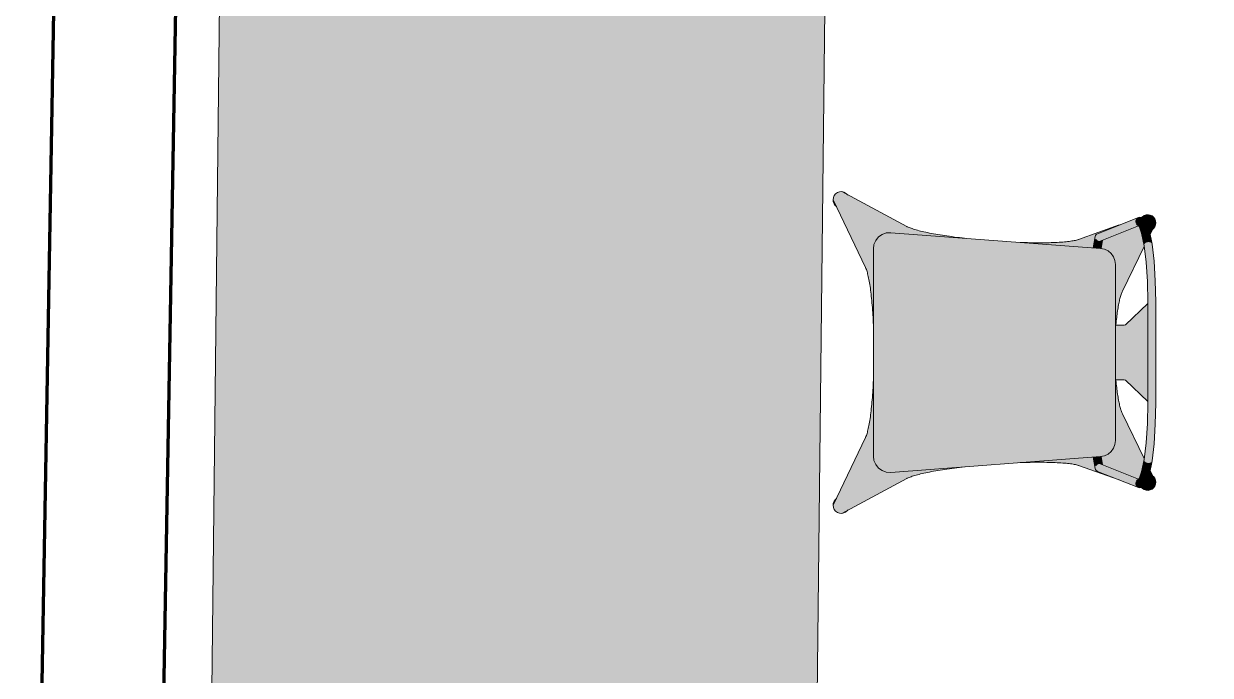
# Model space of a CAD drawing. Header units: millimetres. Extents: x 0 to 673989, y 0 to 383369.
# Drawn here: x 251703 to 253165, y 186317 to 187119 of the extents above; entities that cross this region are included whole.
import ezdxf

# ---------------------------------------------------------------- set-up
doc = ezdxf.new("R2010")
doc.units = ezdxf.units.MM
doc.header["$LTSCALE"] = 500
doc.layers.add('meble', color=5, linetype='Continuous', lineweight=80)
doc.layers.add('przekrój', color=140, linetype='Continuous', lineweight=80)

msp = doc.modelspace()

# ---------------------------------------------------------------- hatches: boundary and pattern name
at = {"layer": 'meble', "lineweight": 25, "true_color": 0xffffff, "transparency": 33554559}
for points in [[(252700.8, 186905.4), (252700.4, 186902.7), (252750.3, 186843), (252750.9, 186847.6), (252751.1, 186848.1)], [(252750.3, 186843), (252700.4, 186902.7), (252740.4, 186819.2), (252740.4, 186819.2), (252740.6, 186818.8), (252741, 186817.8), (252741.5, 186816.6), (252741.9, 186815.4), (252742.3, 186814.1), (252742.7, 186812.7), (252743.1, 186811.2), (252743.5, 186809.6), (252743.9, 186807.9), (252744.3, 186806.1), (252744.7, 186804.3), (252745, 186802.3), (252745.3, 186800.3), (252745.7, 186798.1), (252746, 186795.9), (252746.4, 186793.6), (252746.7, 186791.3), (252747, 186788.8), (252747.3, 186786.3), (252747.6, 186783.7), (252747.9, 186781), (252748.1, 186778.3), (252748.4, 186775.5), (252748.6, 186772.7), (252748.9, 186769.7), (252749.1, 186766.7), (252749.3, 186763.8), (252749.5, 186760.7), (252749.7, 186757.6), (252749.9, 186754.4), (252750, 186751.2), (252750.2, 186748.3), (252750.2, 186842.2)], [(252701.9, 186907.8), (252700.8, 186905.4), (252751.1, 186848.1), (252753.1, 186852.6), (252753.2, 186852.7)], [(252765.6, 186861.5), (252708.4, 186912.4), (252705.8, 186911.5), (252760.8, 186859.7), (252761, 186859.9)], [(252770.7, 186862), (252711.1, 186912.6), (252708.4, 186912.4), (252765.6, 186861.5), (252766.1, 186861.7)], [(252711.1, 186912.6), (252770.7, 186862), (252771.5, 186862), (252862.5, 186855.2), (252859.5, 186855.6), (252856.3, 186855.9), (252853.2, 186856.3), (252850, 186856.7), (252847, 186857.2), (252843.9, 186857.6), (252840.9, 186858), (252838, 186858.5), (252835.2, 186858.8), (252832.4, 186859.3), (252829.6, 186859.7), (252827, 186860.2), (252824.4, 186860.7), (252821.8, 186861.1), (252819.4, 186861.6), (252817, 186862.1), (252814.7, 186862.6), (252812.5, 186863.1), (252810.4, 186863.5), (252808.3, 186864), (252806.4, 186864.5), (252804.5, 186865), (252802.7, 186865.5), (252801, 186866), (252799.5, 186866.5), (252798, 186867), (252796.6, 186867.4), (252795.3, 186867.9), (252794.1, 186868.3), (252793, 186868.8), (252792, 186869.3), (252791.5, 186869.6), (252791.5, 186869.6)], [(253089.1, 186884.2), (253079.5, 186880.8), (253080.5, 186880.4), (253081.5, 186879.6), (253082, 186879.1)], [(253026.6, 186860.8), (253053.3, 186871.5), (253003.2, 186853.7), (253003.2, 186853.7), (253002.6, 186853.5), (253001.6, 186853.2), (253000.4, 186852.9), (252999.2, 186852.6), (252997.8, 186852.3), (252996.4, 186852), (252994.9, 186851.8), (252993.2, 186851.5), (252991.5, 186851.3), (252989.6, 186851.1), (252987.7, 186850.9), (252985.7, 186850.7), (252983.6, 186850.5), (252981.4, 186850.4), (252979.2, 186850.2), (252976.9, 186850.1), (252974.4, 186850), (252971.9, 186849.9), (252969.4, 186849.8), (252966.7, 186849.7), (252964, 186849.7), (252961.2, 186849.6), (252958.4, 186849.6), (252955.5, 186849.6), (252952.5, 186849.6), (252949.6, 186849.6), (252946.5, 186849.7), (252943.4, 186849.7), (252940.3, 186849.8), (252937, 186849.9), (252933.8, 186850), (252930.9, 186850.1), (253021, 186843.3), (253023.4, 186857.4), (253023.8, 186858.6), (253024.6, 186859.6), (253025.5, 186860.4)], [(253077.7, 186869.8), (253077.1, 186870.3), (253070.1, 186867.6), (253035.4, 186841.4), (253039.5, 186839.5), (253039.6, 186839.4)], [(253077.8, 186869.7), (253077.7, 186869.8), (253039.6, 186839.4), (253043.3, 186836.3), (253078.9, 186866.8)], [(253093.7, 186882.7), (253085.6, 186876.1), (253085.6, 186876.1), (253086.3, 186875.1), (253086.8, 186873.9), (253086.9, 186873.6), (253095.6, 186881.1)], [(253030.1, 186842.6), (252771.5, 186862), (252766.1, 186861.7), (252761, 186859.9), (252756.5, 186856.8), (252753.1, 186852.6), (252750.9, 186847.6), (252750.2, 186842.2), (252750.2, 186586.7), (252750.9, 186581.3), (252753.1, 186576.3), (252756.5, 186572.1), (252761, 186568.9), (252766.1, 186567.2), (252771.5, 186566.8), (253030.1, 186586.2), (253035, 186587.2), (253039.5, 186589.3), (253043.3, 186592.5), (253046.1, 186596.6), (253047.9, 186601.2), (253048.6, 186606.1), (253048.6, 186822.8), (253047.9, 186827.7), (253046.1, 186832.3), (253043.3, 186836.3), (253039.5, 186839.5), (253035, 186841.6)], [(253035.4, 186841.4), (253070.1, 186867.6), (253060.6, 186863.8), (253030.9, 186842.5), (253030.9, 186842.5), (253035, 186841.6)], [(253078.9, 186866.8), (253043.3, 186836.3), (253043.3, 186836.3), (253046, 186832.5), (253080.1, 186863.6)], [(253080.8, 186861.6), (253080.1, 186863.6), (253046, 186832.5), (253046.1, 186832.3), (253047.8, 186828.1), (253081.1, 186860.4)], [(253081.1, 186860.4), (253047.8, 186828.1), (253047.9, 186827.7), (253048.5, 186823.5), (253081.7, 186857.4)], [(253083.9, 186846), (253081.7, 186857.4), (253048.5, 186823.5), (253048.6, 186822.8), (253048.6, 186748), (253049.1, 186748), (253049.2, 186748.6), (253049.4, 186750.9), (253049.6, 186753.1), (253049.8, 186755.3), (253050.1, 186757.4), (253050.3, 186759.6), (253050.6, 186761.6), (253050.8, 186763.7), (253051.1, 186765.6), (253051.4, 186767.5), (253051.7, 186769.4), (253052, 186771.2), (253052.3, 186773), (253052.7, 186774.6), (253053, 186776.3), (253053.4, 186777.9), (253053.7, 186779.4), (253054, 186780.8), (253054.4, 186782.2), (253054.8, 186783.6), (253055.2, 186784.8), (253055.6, 186786), (253056, 186787.1), (253056.4, 186788.1), (253056.8, 186789.1), (253057.2, 186789.9), (253084, 186845.1)], [(253029.4, 186842.7), (253031, 186851.9), (253030.5, 186851.7), (253029.8, 186851.5), (253028.3, 186842.8)], [(253030.2, 186842.6), (253031.9, 186852.3), (253031, 186851.9), (253029.4, 186842.7), (253030.1, 186842.6)], [(252750.2, 186680.5), (252750, 186677.6), (252749.9, 186674.4), (252749.7, 186671.3), (252749.5, 186668.2), (252749.3, 186665.1), (252749.1, 186662.1), (252748.9, 186659.1), (252748.6, 186656.2), (252748.4, 186653.3), (252748.1, 186650.6), (252747.9, 186647.8), (252747.6, 186645.2), (252747.3, 186642.6), (252747, 186640.1), (252746.7, 186637.6), (252746.4, 186635.2), (252746, 186633), (252745.7, 186630.7), (252745.3, 186628.6), (252745, 186626.5), (252744.7, 186624.6), (252744.3, 186622.7), (252743.9, 186620.9), (252743.5, 186619.2), (252743.1, 186617.6), (252742.7, 186616.1), (252742.3, 186614.7), (252741.9, 186613.4), (252741.5, 186612.2), (252741, 186611.1), (252740.6, 186610.1), (252740.4, 186609.6), (252740.4, 186609.6), (252700.4, 186526.2), (252750.3, 186585.8), (252750.2, 186586.7)], [(253049.1, 186680.9), (253048.6, 186680.9), (253048.6, 186606.1), (253048.5, 186605.3), (253081.7, 186571.5), (253083.9, 186582.8), (253084, 186583.8), (253057.2, 186639), (253056.8, 186639.8), (253056.4, 186640.7), (253056, 186641.8), (253055.6, 186642.9), (253055.2, 186644), (253054.8, 186645.3), (253054.4, 186646.6), (253054, 186648), (253053.7, 186649.5), (253053.4, 186651), (253053, 186652.6), (253052.7, 186654.2), (253052.3, 186655.9), (253052, 186657.7), (253051.7, 186659.5), (253051.4, 186661.3), (253051.1, 186663.2), (253050.8, 186665.2), (253050.6, 186667.2), (253050.3, 186669.3), (253050.1, 186671.4), (253049.8, 186673.5), (253049.6, 186675.7), (253049.4, 186678), (253049.2, 186680.3)], [(253078.9, 186562.1), (253043.3, 186592.5), (253039.6, 186589.5), (253077.7, 186559.1), (253077.8, 186559.2)], [(253046, 186596.4), (253043.3, 186592.5), (253043.3, 186592.5), (253078.9, 186562.1), (253080.1, 186565.3)], [(253081.1, 186568.5), (253047.8, 186600.7), (253046.1, 186596.6), (253046, 186596.4), (253080.1, 186565.3), (253080.8, 186567.3)], [(253048.5, 186605.3), (253047.9, 186601.2), (253047.8, 186600.7), (253081.1, 186568.5), (253081.7, 186571.5)], [(252750.9, 186581.3), (252750.3, 186585.8), (252700.4, 186526.2), (252700.8, 186523.5), (252751.1, 186580.8)], [(252753.1, 186576.3), (252751.1, 186580.8), (252700.8, 186523.5), (252701.9, 186521), (252753.2, 186576.1)], [(253023.4, 186571.4), (253021, 186585.6), (252930.9, 186578.8), (252933.8, 186578.9), (252937, 186579), (252940.3, 186579), (252943.4, 186579.1), (252946.5, 186579.2), (252949.6, 186579.2), (252952.5, 186579.2), (252955.5, 186579.2), (252958.4, 186579.2), (252961.2, 186579.2), (252964, 186579.1), (252966.7, 186579.1), (252969.4, 186579), (252971.9, 186578.9), (252974.4, 186578.8), (252976.9, 186578.7), (252979.2, 186578.6), (252981.4, 186578.4), (252983.6, 186578.3), (252985.7, 186578.1), (252987.7, 186578), (252989.6, 186577.8), (252991.5, 186577.5), (252993.2, 186577.3), (252994.9, 186577.1), (252996.4, 186576.8), (252997.8, 186576.5), (252999.2, 186576.3), (253000.4, 186576), (253001.6, 186575.7), (253002.6, 186575.3), (253003.2, 186575.1), (253003.2, 186575.1), (253053.3, 186557.4), (253026.6, 186568), (253025.5, 186568.5), (253024.6, 186569.2), (253023.8, 186570.2)], [(253029.4, 186586.2), (253028.3, 186586.1), (253029.8, 186577.4), (253030.5, 186577.1), (253031, 186576.9)], [(253030.2, 186586.2), (253030.1, 186586.2), (253029.4, 186586.2), (253031, 186576.9), (253031.9, 186576.6)], [(253070.1, 186561.3), (253035.4, 186587.4), (253035, 186587.2), (253030.9, 186586.4), (253030.9, 186586.3), (253060.6, 186565.1)], [(253039.6, 186589.5), (253039.5, 186589.3), (253035.4, 186587.4), (253070.1, 186561.3), (253077.1, 186558.5), (253077.7, 186559.1)], [(252753.2, 186576.1), (252701.9, 186521), (252703.6, 186518.9), (252756.5, 186572.1), (252756.5, 186572.1)], [(252760.8, 186569.1), (252705.8, 186517.4), (252708.4, 186516.5), (252765.6, 186567.3), (252761, 186568.9)], [(252765.6, 186567.3), (252708.4, 186516.5), (252711.1, 186516.3), (252770.7, 186566.9), (252766.1, 186567.2)], [(252859.5, 186573.3), (252862.5, 186573.6), (252771.5, 186566.8), (252770.7, 186566.9), (252711.1, 186516.3), (252791.5, 186559.3), (252791.5, 186559.3), (252792, 186559.5), (252793, 186560), (252794.1, 186560.5), (252795.3, 186560.9), (252796.6, 186561.4), (252798, 186561.9), (252799.5, 186562.4), (252801, 186562.9), (252802.7, 186563.4), (252804.5, 186563.9), (252806.4, 186564.3), (252808.3, 186564.8), (252810.4, 186565.3), (252812.5, 186565.8), (252814.7, 186566.3), (252817, 186566.8), (252819.4, 186567.2), (252821.8, 186567.7), (252824.4, 186568.2), (252827, 186568.6), (252829.6, 186569.1), (252832.4, 186569.5), (252835.2, 186570), (252838, 186570.4), (252840.9, 186570.8), (252843.9, 186571.3), (252847, 186571.7), (252850, 186572.1), (252853.2, 186572.5), (252856.3, 186572.9)], [(253089.1, 186544.6), (253082, 186549.7), (253081.5, 186549.3), (253080.5, 186548.5), (253079.5, 186548.1)], [(253086.9, 186555.3), (253086.8, 186554.9), (253086.3, 186553.8), (253085.6, 186552.7), (253085.6, 186552.7), (253093.7, 186546.2), (253095.6, 186547.8)]]:
    msp.add_hatch(color=7, dxfattribs=at).paths.add_polyline_path(points)

# ---------------------------------------------------------------- linework, layer by layer
at = {"layer": 'meble', "color": 7, "lineweight": 0, "true_color": 0xffffff}
msp.add_lwpolyline([(251950.8, 187735.4), (251928.6, 185746.1), (252674.5, 185737.7), (252696.8, 187727)], close=True, dxfattribs=at)
at = {"layer": 'meble', "lineweight": 9}
for points in [[(251950.8, 187735.4), (251928.6, 185746.1), (252674.5, 185737.7), (252696.8, 187727)], [(252771.5, 186862), (252766.1, 186861.7), (252761, 186859.9), (252756.5, 186856.8), (252753.1, 186852.6), (252750.9, 186847.6), (252750.2, 186842.2), (252750.2, 186586.7), (252750.9, 186581.3), (252753.1, 186576.3), (252756.5, 186572.1), (252761, 186568.9), (252766.1, 186567.2), (252771.5, 186566.8), (253030.1, 186586.2), (253035, 186587.2), (253039.5, 186589.3), (253043.3, 186592.5), (253046.1, 186596.6), (253047.9, 186601.2), (253048.6, 186606.1), (253048.6, 186822.8), (253047.9, 186827.7), (253046.1, 186832.3), (253043.3, 186836.3), (253039.5, 186839.5), (253035, 186841.6), (253030.1, 186842.6)]]:
    msp.add_lwpolyline(points, close=True, dxfattribs=at)
for points in [[(252862.5, 186855.2), (252859.5, 186855.6), (252856.3, 186855.9), (252853.2, 186856.3), (252850, 186856.7), (252847, 186857.2), (252843.9, 186857.6), (252840.9, 186858), (252838, 186858.5), (252835.2, 186858.8), (252832.4, 186859.3), (252829.6, 186859.7), (252827, 186860.2), (252824.4, 186860.7), (252821.8, 186861.1), (252819.4, 186861.6), (252817, 186862.1), (252814.7, 186862.6), (252812.5, 186863.1), (252810.4, 186863.5), (252808.3, 186864), (252806.4, 186864.5), (252804.5, 186865), (252802.7, 186865.5), (252801, 186866), (252799.5, 186866.5), (252798, 186867), (252796.6, 186867.4), (252795.3, 186867.9), (252794.1, 186868.3), (252793, 186868.8), (252792, 186869.3), (252791.5, 186869.6), (252711.1, 186912.6), (252708.4, 186912.4), (252705.8, 186911.5), (252703.6, 186909.9), (252701.9, 186907.8), (252700.8, 186905.4), (252700.4, 186902.7), (252700.7, 186900.1), (252701.7, 186897.7), (252703.2, 186895.7), (252704.5, 186894.1)], [(252750.2, 186748.3), (252750, 186751.2), (252749.9, 186754.4), (252749.7, 186757.6), (252749.5, 186760.7), (252749.3, 186763.8), (252749.1, 186766.7), (252748.9, 186769.7), (252748.6, 186772.7), (252748.4, 186775.5), (252748.1, 186778.3), (252747.9, 186781), (252747.6, 186783.7), (252747.3, 186786.3), (252747, 186788.8), (252746.7, 186791.3), (252746.4, 186793.6), (252746, 186795.9), (252745.7, 186798.1), (252745.3, 186800.3), (252745, 186802.3), (252744.7, 186804.3), (252744.3, 186806.1), (252743.9, 186807.9), (252743.5, 186809.6), (252743.1, 186811.2), (252742.7, 186812.7), (252742.3, 186814.1), (252741.9, 186815.4), (252741.5, 186816.6), (252741, 186817.8), (252740.6, 186818.8), (252740.4, 186819.2), (252700.4, 186902.7)], [(252719.1, 186908.3), (252715.9, 186910.9), (252713.6, 186912.1), (252711.1, 186912.6)], [(253079.5, 186880.8), (253089.1, 186884.2)], [(253094.3, 186866.1), (253095.3, 186867.2), (253096.9, 186869.2), (253098, 186871.7), (253098.3, 186874.3), (253098, 186876.8), (253097.1, 186879), (253095.6, 186881.1), (253093.7, 186882.7), (253091.5, 186883.7), (253089.1, 186884.2), (253086.5, 186884.1), (253083.9, 186883.2), (253081.7, 186881.7), (253081.3, 186881.5)], [(252791.5, 186869.6), (252791.5, 186869.6)], [(252930.9, 186850.1), (252933.8, 186850), (252937, 186849.9), (252940.3, 186849.8), (252943.4, 186849.7), (252946.5, 186849.7), (252949.6, 186849.6), (252952.5, 186849.6), (252955.5, 186849.6), (252958.4, 186849.6), (252961.2, 186849.6), (252964, 186849.7), (252966.7, 186849.7), (252969.4, 186849.8), (252971.9, 186849.9), (252974.4, 186850), (252976.9, 186850.1), (252979.2, 186850.2), (252981.4, 186850.4), (252983.6, 186850.5), (252985.7, 186850.7), (252987.7, 186850.9), (252989.6, 186851.1), (252991.5, 186851.3), (252993.2, 186851.5), (252994.9, 186851.8), (252996.4, 186852), (252997.8, 186852.3), (252999.2, 186852.6), (253000.4, 186852.9), (253001.6, 186853.2), (253002.6, 186853.5), (253003.2, 186853.7), (253003.2, 186853.7), (253053.3, 186871.5)], [(253021, 186843.3), (253023.4, 186857.4), (253023.8, 186858.6), (253024.6, 186859.6), (253025.5, 186860.4), (253026.6, 186860.8), (253076.8, 186880.9), (253078, 186881), (253079.3, 186880.9), (253080.5, 186880.4), (253081.5, 186879.6), (253085.6, 186876.1), (253086.3, 186875.1), (253086.8, 186873.9), (253090.5, 186863.9), (253093.7, 186847.9), (253096.2, 186827), (253097.7, 186802.6), (253098.3, 186776.7), (253098.3, 186714.4), (253098.3, 186652.2), (253097.7, 186626.2), (253096.2, 186601.9), (253093.7, 186581), (253090.5, 186565), (253086.8, 186554.9), (253086.3, 186553.8), (253085.6, 186552.7), (253081.5, 186549.3), (253080.5, 186548.5), (253079.3, 186548), (253078, 186547.8), (253076.8, 186548), (253026.6, 186568), (253025.5, 186568.5), (253024.6, 186569.2), (253023.8, 186570.2), (253023.4, 186571.4), (253021, 186585.6)], [(253024.2, 186853.7), (253025, 186852.7), (253026, 186851.9), (253027.3, 186851.5), (253028.5, 186851.3), (253029.8, 186851.5), (253077.1, 186870.3)], [(253074.5, 186872.5), (253077.8, 186869.7)], [(253077.2, 186871.4), (253080.8, 186861.6), (253083.9, 186846), (253086.3, 186825.7), (253087.9, 186802), (253088.4, 186776.5), (253088.4, 186714.4), (253088.4, 186652.4), (253087.9, 186626.8), (253086.3, 186603.2), (253083.9, 186582.8), (253080.8, 186567.3), (253077.2, 186557.4)], [(253098.3, 186874.3), (253091.3, 186859.9)], [(253030.9, 186842.5), (253032.7, 186852.6)], [(253084, 186845.1), (253057.2, 186789.9), (253056.8, 186789.1), (253056.4, 186788.1), (253056, 186787.1), (253055.6, 186786), (253055.2, 186784.8), (253054.8, 186783.6), (253054.4, 186782.2), (253054, 186780.8), (253053.7, 186779.4), (253053.4, 186777.9), (253053, 186776.3), (253052.7, 186774.6), (253052.3, 186773), (253052, 186771.2), (253051.7, 186769.4), (253051.4, 186767.5), (253051.1, 186765.6), (253050.8, 186763.7), (253050.6, 186761.6), (253050.3, 186759.6), (253050.1, 186757.4), (253049.8, 186755.3), (253049.6, 186753.1), (253049.4, 186750.9), (253049.2, 186748.6), (253049.1, 186748)], [(252740.4, 186819.2), (252740.4, 186819.2)], [(253088.4, 186774.6), (253061, 186748.6), (253060.4, 186748.4), (253059.3, 186748.3), (253057.8, 186748.2), (253055.7, 186748.1), (253053.5, 186748), (253051.1, 186748), (253048.6, 186748)], [(252700.4, 186526.2), (252740.4, 186609.6), (252740.6, 186610.1), (252741, 186611.1), (252741.5, 186612.2), (252741.9, 186613.4), (252742.3, 186614.7), (252742.7, 186616.1), (252743.1, 186617.6), (252743.5, 186619.2), (252743.9, 186620.9), (252744.3, 186622.7), (252744.7, 186624.6), (252745, 186626.5), (252745.3, 186628.6), (252745.7, 186630.7), (252746, 186633), (252746.4, 186635.2), (252746.7, 186637.6), (252747, 186640.1), (252747.3, 186642.6), (252747.6, 186645.2), (252747.9, 186647.8), (252748.1, 186650.6), (252748.4, 186653.3), (252748.6, 186656.2), (252748.9, 186659.1), (252749.1, 186662.1), (252749.3, 186665.1), (252749.5, 186668.2), (252749.7, 186671.3), (252749.9, 186674.4), (252750, 186677.6), (252750.2, 186680.5)], [(253048.6, 186680.9), (253051.1, 186680.9), (253053.5, 186680.9), (253055.7, 186680.8), (253057.8, 186680.7), (253059.3, 186680.6), (253060.4, 186680.4), (253061, 186680.2), (253088.4, 186654.2)], [(253049.1, 186680.9), (253049.2, 186680.3), (253049.4, 186678), (253049.6, 186675.7), (253049.8, 186673.5), (253050.1, 186671.4), (253050.3, 186669.3), (253050.6, 186667.2), (253050.8, 186665.2), (253051.1, 186663.2), (253051.4, 186661.3), (253051.7, 186659.5), (253052, 186657.7), (253052.3, 186655.9), (253052.7, 186654.2), (253053, 186652.6), (253053.4, 186651), (253053.7, 186649.5), (253054, 186648), (253054.4, 186646.6), (253054.8, 186645.3), (253055.2, 186644), (253055.6, 186642.9), (253056, 186641.8), (253056.4, 186640.7), (253056.8, 186639.8), (253057.2, 186639), (253084, 186583.8)], [(252740.4, 186609.6), (252740.4, 186609.6)], [(253053.3, 186557.4), (253003.2, 186575.1), (253003.2, 186575.1), (253002.6, 186575.3), (253001.6, 186575.7), (253000.4, 186576), (252999.2, 186576.3), (252997.8, 186576.5), (252996.4, 186576.8), (252994.9, 186577.1), (252993.2, 186577.3), (252991.5, 186577.5), (252989.6, 186577.8), (252987.7, 186578), (252985.7, 186578.1), (252983.6, 186578.3), (252981.4, 186578.4), (252979.2, 186578.6), (252976.9, 186578.7), (252974.4, 186578.8), (252971.9, 186578.9), (252969.4, 186579), (252966.7, 186579.1), (252964, 186579.1), (252961.2, 186579.2), (252958.4, 186579.2), (252955.5, 186579.2), (252952.5, 186579.2), (252949.6, 186579.2), (252946.5, 186579.2), (252943.4, 186579.1), (252940.3, 186579), (252937, 186579), (252933.8, 186578.9), (252930.9, 186578.8)], [(253024.2, 186575.1), (253025, 186576.1), (253026, 186576.9), (253027.3, 186577.4), (253028.5, 186577.6), (253029.8, 186577.4), (253077.1, 186558.5)], [(253030.9, 186586.4), (253032.7, 186576.2)], [(252862.5, 186573.6), (252859.5, 186573.3), (252856.3, 186572.9), (252853.2, 186572.5), (252850, 186572.1), (252847, 186571.7), (252843.9, 186571.3), (252840.9, 186570.8), (252838, 186570.4), (252835.2, 186570), (252832.4, 186569.5), (252829.6, 186569.1), (252827, 186568.6), (252824.4, 186568.2), (252821.8, 186567.7), (252819.4, 186567.2), (252817, 186566.8), (252814.7, 186566.3), (252812.5, 186565.8), (252810.4, 186565.3), (252808.3, 186564.8), (252806.4, 186564.3), (252804.5, 186563.9), (252802.7, 186563.4), (252801, 186562.9), (252799.5, 186562.4), (252798, 186561.9), (252796.6, 186561.4), (252795.3, 186560.9), (252794.1, 186560.5), (252793, 186560), (252792, 186559.5), (252791.5, 186559.3), (252711.1, 186516.3), (252708.4, 186516.5), (252705.8, 186517.4), (252703.6, 186518.9), (252701.9, 186521), (252700.8, 186523.5), (252700.4, 186526.2), (252700.7, 186528.8), (252701.7, 186531.1), (252703.2, 186533.1), (252704.5, 186534.7)], [(253094.3, 186562.7), (253095.3, 186561.7), (253096.9, 186559.6), (253098, 186557.2), (253098.3, 186554.6), (253098, 186552.1), (253097.1, 186549.8), (253095.6, 186547.8), (253093.7, 186546.2), (253091.5, 186545.1), (253089.1, 186544.6), (253086.5, 186544.8), (253083.9, 186545.6), (253081.7, 186547.1), (253081.3, 186547.4)], [(253091.3, 186568.9), (253098.3, 186554.6)], [(252791.5, 186559.3), (252791.5, 186559.3)], [(253074.5, 186556.3), (253077.8, 186559.2)], [(253089.1, 186544.6), (253079.5, 186548.1)], [(252719.1, 186520.6), (252715.9, 186517.9), (252713.6, 186516.8), (252711.1, 186516.3)]]:
    msp.add_lwpolyline(points, dxfattribs=at)
at = {"layer": 'meble', "color": 7, "lineweight": 0, "true_color": 0xffffff, "transparency": 33554559}
for points in [[(251950.8, 187735.4), (251928.6, 185746.1), (252696.8, 187727), (252674.5, 185737.7)], [(252702.9, 186897.4), (252700.4, 186902.7), (252700.7, 186900.1)], [(252700.7, 186900.1), (252701.7, 186897.7), (252702.9, 186897.4), (252704.4, 186894.4)], [(252756.5, 186856.8), (252703.6, 186909.9), (252753.2, 186852.7), (252701.9, 186907.8)], [(252760.8, 186859.7), (252705.8, 186911.5), (252756.5, 186856.8), (252703.6, 186909.9)], [(252713.6, 186912.1), (252711.1, 186912.6), (252716.5, 186909.7)], [(252713.6, 186912.1), (252716.5, 186909.7), (252715.9, 186910.9), (252719.1, 186908.3)], [(252701.7, 186897.7), (252703.2, 186895.7), (252704.4, 186894.4), (252704.5, 186894.1)], [(253086.5, 186884.1), (253083.9, 186883.2), (253084.1, 186882.5), (253081.4, 186881.5)], [(253089.1, 186884.2), (253082, 186879.1), (253091.5, 186883.7), (253083.6, 186877.8)], [(253084.1, 186882.5), (253089.1, 186884.2), (253086.5, 186884.1)], [(253073.3, 186877.4), (253023.4, 186857.4), (253073.1, 186876.1), (253023.3, 186856.2)], [(253073.2, 186874.8), (253073.1, 186876.1), (253023.6, 186854.9), (253023.3, 186856.2)], [(253073.8, 186878.5), (253023.8, 186858.6), (253073.3, 186877.4), (253023.4, 186857.4)], [(253073.2, 186874.8), (253023.6, 186854.9), (253073.7, 186873.6), (253024.2, 186853.7)], [(253074.5, 186879.6), (253024.6, 186859.6), (253073.8, 186878.5), (253023.8, 186858.6)], [(253074.5, 186872.5), (253073.7, 186873.6), (253025, 186852.7), (253024.2, 186853.7)], [(253074.5, 186879.6), (253075.6, 186880.4), (253024.6, 186859.6), (253025.5, 186860.4)], [(253074.5, 186872.5), (253025, 186852.7), (253075.5, 186871.7), (253026, 186851.9)], [(253075.6, 186880.4), (253076.8, 186880.9), (253025.5, 186860.4), (253026.6, 186860.8)], [(253075.5, 186871.7), (253026, 186851.9), (253076.2, 186871), (253027.3, 186851.5)], [(253076.8, 186870.6), (253076.2, 186871), (253028.5, 186851.3), (253027.3, 186851.5)], [(253076.8, 186870.6), (253028.5, 186851.3), (253077.1, 186870.3), (253029.8, 186851.5)], [(253077.3, 186873.9), (253073.3, 186877.4), (253077.1, 186872.7), (253073.1, 186876.1)], [(253077.1, 186872.7), (253073.1, 186876.1), (253077.2, 186871.4), (253073.2, 186874.8)], [(253077.2, 186871.4), (253073.2, 186874.8), (253077.6, 186870.2), (253073.7, 186873.6)], [(253077.8, 186875.1), (253073.8, 186878.5), (253077.3, 186873.9), (253073.3, 186877.4)], [(253073.7, 186873.6), (253074.5, 186872.5), (253077.6, 186870.2), (253077.8, 186869.7)], [(253078.6, 186876.1), (253074.5, 186879.6), (253077.8, 186875.1), (253073.8, 186878.5)], [(253079.7, 186876.9), (253075.6, 186880.4), (253078.6, 186876.1), (253074.5, 186879.6)], [(253080.9, 186877.4), (253076.8, 186880.9), (253079.7, 186876.9), (253075.6, 186880.4)], [(253082.2, 186877.5), (253078, 186881), (253080.9, 186877.4), (253076.8, 186880.9)], [(253077.3, 186873.9), (253077.1, 186872.7), (253081, 186863.9), (253080.8, 186862.7)], [(253077.1, 186872.7), (253077.2, 186871.4), (253080.8, 186862.7), (253080.8, 186861.6)], [(253077.8, 186875.1), (253077.3, 186873.9), (253081.6, 186864.9), (253081, 186863.9)], [(253078.6, 186876.1), (253077.8, 186875.1), (253082.4, 186865.8), (253081.6, 186864.9)], [(253079.3, 186880.9), (253078, 186881), (253083.4, 186877.4), (253082.2, 186877.5)], [(253079.7, 186876.9), (253078.6, 186876.1), (253083.5, 186866.5), (253082.4, 186865.8)], [(253079.3, 186880.9), (253083.4, 186877.4), (253080.5, 186880.4), (253084.6, 186876.9)], [(253080.9, 186877.4), (253079.7, 186876.9), (253084.8, 186867), (253083.5, 186866.5)], [(253080.5, 186880.4), (253084.6, 186876.9), (253081.5, 186879.6), (253085.6, 186876.1)], [(253082.2, 186877.5), (253080.9, 186877.4), (253086, 186867.1), (253084.8, 186867)], [(253083.9, 186883.2), (253081.7, 186881.7), (253081.4, 186881.5), (253081.3, 186881.5)], [(253083.4, 186877.4), (253082.2, 186877.5), (253087.3, 186867), (253086, 186867.1)], [(253084.6, 186876.9), (253083.4, 186877.4), (253088.5, 186866.5), (253087.3, 186867)], [(253093.7, 186882.7), (253091.5, 186883.7), (253085.6, 186876.1), (253083.6, 186877.8)], [(253085.6, 186876.1), (253084.6, 186876.9), (253089.4, 186865.8), (253088.5, 186866.5)], [(253086.3, 186875.1), (253085.6, 186876.1), (253090.1, 186864.9), (253089.4, 186865.8)], [(253086.8, 186873.9), (253086.3, 186875.1), (253090.5, 186863.9), (253090.1, 186864.9)], [(253095.6, 186881.1), (253086.9, 186873.6), (253097.1, 186879), (253088, 186870.7)], [(253097.1, 186879), (253088, 186870.7), (253098, 186876.8), (253089, 186868)], [(253098, 186876.8), (253089, 186868), (253098.3, 186874.3), (253089.9, 186865.7)], [(253098.3, 186874.3), (253089.9, 186865.7), (253091.3, 186859.9), (253090.5, 186863.9)], [(253098, 186871.7), (253096, 186869.6), (253096.9, 186869.2), (253094.6, 186866.8)], [(253098, 186871.7), (253098.3, 186874.3), (253096, 186869.6)], [(253023.4, 186857.4), (253021, 186843.3), (253023.3, 186856.2), (253021.1, 186843.3)], [(253023.6, 186854.9), (253023.3, 186856.2), (253021.6, 186843.3), (253021.1, 186843.3)], [(253024.2, 186853.7), (253023.6, 186854.9), (253022.3, 186843.2), (253021.6, 186843.3)], [(253030.9, 186842.5), (253060.6, 186863.8), (253032.7, 186852.6)], [(253084.2, 186847.9), (253081, 186863.9), (253083.9, 186846.9), (253080.8, 186862.7)], [(253083.9, 186846.9), (253080.8, 186862.7), (253083.9, 186846), (253080.8, 186861.6)], [(253081.6, 186864.9), (253081, 186863.9), (253084.8, 186848.7), (253084.2, 186847.9)], [(253082.4, 186865.8), (253081.6, 186864.9), (253085.7, 186849.4), (253084.8, 186848.7)], [(253086.9, 186850), (253083.5, 186866.5), (253085.7, 186849.4), (253082.4, 186865.8)], [(253088.1, 186850.3), (253084.8, 186867), (253086.9, 186850), (253083.5, 186866.5)], [(253086, 186867.1), (253084.8, 186867), (253089.4, 186850.5), (253088.1, 186850.3)], [(253086, 186867.1), (253089.4, 186850.5), (253087.3, 186867), (253090.7, 186850.3)], [(253087.3, 186867), (253090.7, 186850.3), (253088.5, 186866.5), (253091.7, 186850)], [(253089.4, 186865.8), (253088.5, 186866.5), (253092.7, 186849.4), (253091.7, 186850)], [(253090.1, 186864.9), (253089.4, 186865.8), (253093.4, 186848.7), (253092.7, 186849.4)], [(253090.5, 186863.9), (253090.1, 186864.9), (253093.7, 186847.9), (253093.4, 186848.7)], [(253096.9, 186869.2), (253094.6, 186866.8), (253095.3, 186867.2), (253094.3, 186866.1)], [(253025, 186852.7), (253024.2, 186853.7), (253023.3, 186843.1), (253022.3, 186843.2)], [(253026, 186851.9), (253025, 186852.7), (253024.5, 186843), (253023.3, 186843.1)], [(253027.3, 186851.5), (253026, 186851.9), (253025.8, 186842.9), (253024.5, 186843)], [(253027.3, 186851.5), (253025.8, 186842.9), (253028.5, 186851.3), (253027.1, 186842.8)], [(253028.3, 186842.8), (253029.8, 186851.5), (253027.1, 186842.8), (253028.5, 186851.3)], [(253032.5, 186852.5), (253031.9, 186852.3), (253030.7, 186842.5), (253030.2, 186842.6)], [(253032.7, 186852.6), (253032.5, 186852.5), (253030.9, 186842.5), (253030.7, 186842.5)], [(253086.7, 186827), (253084.2, 186847.9), (253086.4, 186826.3), (253083.9, 186846.9)], [(253086.4, 186826.3), (253083.9, 186846.9), (253086.3, 186825.7), (253083.9, 186846)], [(253084.8, 186848.7), (253084.2, 186847.9), (253087.4, 186827.6), (253086.7, 186827)], [(253085.7, 186849.4), (253084.8, 186848.7), (253088.3, 186828.1), (253087.4, 186827.6)], [(253086.9, 186850), (253085.7, 186849.4), (253089.4, 186828.5), (253088.3, 186828.1)], [(253088.1, 186850.3), (253086.9, 186850), (253090.7, 186828.8), (253089.4, 186828.5)], [(253091.9, 186828.9), (253089.4, 186850.5), (253090.7, 186828.8), (253088.1, 186850.3)], [(253089.4, 186850.5), (253091.9, 186828.9), (253090.7, 186850.3), (253093.2, 186828.8)], [(253090.7, 186850.3), (253093.2, 186828.8), (253091.7, 186850), (253094.3, 186828.5)], [(253091.7, 186850), (253094.3, 186828.5), (253092.7, 186849.4), (253095.2, 186828.1)], [(253093.4, 186848.7), (253092.7, 186849.4), (253095.9, 186827.6), (253095.2, 186828.1)], [(253093.4, 186848.7), (253095.9, 186827.6), (253093.7, 186847.9), (253096.2, 186827)], [(253086.4, 186826.3), (253086.3, 186825.7), (253087.9, 186802.4), (253087.9, 186802)], [(253086.7, 186827), (253086.4, 186826.3), (253088.3, 186802.6), (253087.9, 186802.4)], [(253087.4, 186827.6), (253086.7, 186827), (253088.9, 186803), (253088.3, 186802.6)], [(253088.3, 186828.1), (253087.4, 186827.6), (253089.9, 186803.2), (253088.9, 186803)], [(253089.4, 186828.5), (253088.3, 186828.1), (253091, 186803.4), (253089.9, 186803.2)], [(253090.7, 186828.8), (253089.4, 186828.5), (253092.2, 186803.6), (253091, 186803.4)], [(253093.5, 186803.6), (253091.9, 186828.9), (253092.2, 186803.6), (253090.7, 186828.8)], [(253093.2, 186828.8), (253091.9, 186828.9), (253094.8, 186803.6), (253093.5, 186803.6)], [(253093.2, 186828.8), (253094.8, 186803.6), (253094.3, 186828.5), (253095.9, 186803.4)], [(253094.3, 186828.5), (253095.9, 186803.4), (253095.2, 186828.1), (253096.8, 186803.2)], [(253095.9, 186827.6), (253095.2, 186828.1), (253097.4, 186803), (253096.8, 186803.2)], [(253095.9, 186827.6), (253097.4, 186803), (253096.2, 186827), (253097.7, 186802.6)], [(253088.8, 186776.7), (253088.3, 186802.6), (253088.4, 186776.6), (253087.9, 186802.4)], [(253088.4, 186776.6), (253087.9, 186802.4), (253088.4, 186776.5), (253087.9, 186802)], [(253088.9, 186803), (253088.3, 186802.6), (253089.5, 186776.7), (253088.8, 186776.7)], [(253089.9, 186803.2), (253088.9, 186803), (253090.4, 186776.8), (253089.5, 186776.7)], [(253091, 186803.4), (253089.9, 186803.2), (253091.5, 186776.9), (253090.4, 186776.8)], [(253092.2, 186803.6), (253091, 186803.4), (253092.8, 186776.9), (253091.5, 186776.9)], [(253093.5, 186803.6), (253092.2, 186803.6), (253094.1, 186776.9), (253092.8, 186776.9)], [(253094.8, 186803.6), (253093.5, 186803.6), (253095.3, 186776.9), (253094.1, 186776.9)], [(253095.9, 186803.4), (253094.8, 186803.6), (253096.4, 186776.9), (253095.3, 186776.9)], [(253096.8, 186803.2), (253095.9, 186803.4), (253097.3, 186776.8), (253096.4, 186776.9)], [(253097.4, 186803), (253096.8, 186803.2), (253098, 186776.7), (253097.3, 186776.8)], [(253097.7, 186802.6), (253097.4, 186803), (253098.3, 186776.7), (253098, 186776.7)], [(253088.4, 186654.2), (253088.4, 186774.6), (253061, 186680.2), (253061, 186748.6)], [(253088.8, 186776.7), (253088.4, 186776.6), (253088.8, 186714.4), (253088.4, 186714.4)], [(253089.5, 186776.7), (253088.8, 186776.7), (253089.5, 186714.4), (253088.8, 186714.4)], [(253090.4, 186776.8), (253089.5, 186776.7), (253090.4, 186714.4), (253089.5, 186714.4)], [(253091.5, 186776.9), (253090.4, 186776.8), (253091.5, 186714.4), (253090.4, 186714.4)], [(253092.8, 186776.9), (253091.5, 186776.9), (253092.8, 186714.4), (253091.5, 186714.4)], [(253094.1, 186776.9), (253092.8, 186776.9), (253094.1, 186714.4), (253092.8, 186714.4)], [(253095.3, 186776.9), (253094.1, 186776.9), (253095.3, 186714.4), (253094.1, 186714.4)], [(253096.4, 186776.9), (253095.3, 186776.9), (253096.4, 186714.4), (253095.3, 186714.4)], [(253097.3, 186776.8), (253096.4, 186776.9), (253097.3, 186714.4), (253096.4, 186714.4)], [(253098, 186776.7), (253097.3, 186776.8), (253098, 186714.4), (253097.3, 186714.4)], [(253098.3, 186776.7), (253098, 186776.7), (253098.3, 186714.4), (253098, 186714.4)], [(253051.1, 186748), (253048.6, 186748), (253051.1, 186680.9), (253048.6, 186680.9)], [(253053.5, 186748), (253051.1, 186748), (253053.5, 186680.9), (253051.1, 186680.9)], [(253055.7, 186680.8), (253055.7, 186748.1), (253053.5, 186680.9), (253053.5, 186748)], [(253057.8, 186680.7), (253057.8, 186748.2), (253055.7, 186680.8), (253055.7, 186748.1)], [(253059.3, 186680.6), (253059.3, 186748.3), (253057.8, 186680.7), (253057.8, 186748.2)], [(253060.4, 186680.4), (253060.4, 186748.4), (253059.3, 186680.6), (253059.3, 186748.3)], [(253061, 186680.2), (253061, 186748.6), (253060.4, 186680.4), (253060.4, 186748.4)], [(253088.8, 186652.2), (253088.8, 186714.4), (253088.4, 186652.3), (253088.4, 186714.4)], [(253088.4, 186652.3), (253088.4, 186714.4), (253088.4, 186652.4), (253088.4, 186714.4)], [(253089.5, 186652.1), (253089.5, 186714.4), (253088.8, 186652.2), (253088.8, 186714.4)], [(253090.4, 186652), (253090.4, 186714.4), (253089.5, 186652.1), (253089.5, 186714.4)], [(253091.5, 186652), (253091.5, 186714.4), (253090.4, 186652), (253090.4, 186714.4)], [(253092.8, 186652), (253092.8, 186714.4), (253091.5, 186652), (253091.5, 186714.4)], [(253094.1, 186652), (253094.1, 186714.4), (253092.8, 186652), (253092.8, 186714.4)], [(253095.3, 186652), (253095.3, 186714.4), (253094.1, 186652), (253094.1, 186714.4)], [(253096.4, 186652), (253096.4, 186714.4), (253095.3, 186652), (253095.3, 186714.4)], [(253097.3, 186652), (253097.3, 186714.4), (253096.4, 186652), (253096.4, 186714.4)], [(253098, 186652.1), (253098, 186714.4), (253097.3, 186652), (253097.3, 186714.4)], [(253098.3, 186652.2), (253098.3, 186714.4), (253098, 186652.1), (253098, 186714.4)], [(253088.4, 186652.3), (253088.4, 186652.4), (253087.9, 186626.5), (253087.9, 186626.8)], [(253088.8, 186652.2), (253088.4, 186652.3), (253088.3, 186626.2), (253087.9, 186626.5)], [(253088.9, 186625.8), (253089.5, 186652.1), (253088.3, 186626.2), (253088.8, 186652.2)], [(253089.9, 186625.6), (253090.4, 186652), (253088.9, 186625.8), (253089.5, 186652.1)], [(253091, 186625.4), (253091.5, 186652), (253089.9, 186625.6), (253090.4, 186652)], [(253092.2, 186625.2), (253092.8, 186652), (253091, 186625.4), (253091.5, 186652)], [(253093.5, 186625.2), (253094.1, 186652), (253092.2, 186625.2), (253092.8, 186652)], [(253094.8, 186625.2), (253095.3, 186652), (253093.5, 186625.2), (253094.1, 186652)], [(253095.9, 186625.4), (253096.4, 186652), (253094.8, 186625.2), (253095.3, 186652)], [(253096.8, 186625.6), (253097.3, 186652), (253095.9, 186625.4), (253096.4, 186652)], [(253097.4, 186625.8), (253098, 186652.1), (253096.8, 186625.6), (253097.3, 186652)], [(253098.3, 186652.2), (253098, 186652.1), (253097.7, 186626.2), (253097.4, 186625.8)], [(253087.9, 186626.5), (253087.9, 186626.8), (253086.4, 186602.5), (253086.3, 186603.2)], [(253088.3, 186626.2), (253087.9, 186626.5), (253086.7, 186601.9), (253086.4, 186602.5)], [(253088.9, 186625.8), (253088.3, 186626.2), (253087.4, 186601.3), (253086.7, 186601.9)], [(253089.9, 186625.6), (253088.9, 186625.8), (253088.3, 186600.7), (253087.4, 186601.3)], [(253091, 186625.4), (253089.9, 186625.6), (253089.4, 186600.3), (253088.3, 186600.7)], [(253092.2, 186625.2), (253091, 186625.4), (253090.7, 186600.1), (253089.4, 186600.3)], [(253093.5, 186625.2), (253092.2, 186625.2), (253091.9, 186600), (253090.7, 186600.1)], [(253094.8, 186625.2), (253093.5, 186625.2), (253093.2, 186600.1), (253091.9, 186600)], [(253095.9, 186625.4), (253094.8, 186625.2), (253094.3, 186600.3), (253093.2, 186600.1)], [(253095.2, 186600.7), (253096.8, 186625.6), (253094.3, 186600.3), (253095.9, 186625.4)], [(253097.4, 186625.8), (253096.8, 186625.6), (253095.9, 186601.3), (253095.2, 186600.7)], [(253097.7, 186626.2), (253097.4, 186625.8), (253096.2, 186601.9), (253095.9, 186601.3)], [(253086.3, 186603.2), (253083.9, 186582.8), (253086.4, 186602.5), (253083.9, 186581.9)], [(253086.4, 186602.5), (253083.9, 186581.9), (253086.7, 186601.9), (253084.2, 186581)], [(253086.7, 186601.9), (253084.2, 186581), (253087.4, 186601.3), (253084.8, 186580.1)], [(253088.3, 186600.7), (253087.4, 186601.3), (253085.7, 186579.4), (253084.8, 186580.1)], [(253088.3, 186600.7), (253085.7, 186579.4), (253089.4, 186600.3), (253086.9, 186578.8)], [(253090.7, 186600.1), (253089.4, 186600.3), (253088.1, 186578.5), (253086.9, 186578.8)], [(253091.9, 186600), (253090.7, 186600.1), (253089.4, 186578.4), (253088.1, 186578.5)], [(253093.2, 186600.1), (253091.9, 186600), (253090.7, 186578.5), (253089.4, 186578.4)], [(253091.7, 186578.8), (253094.3, 186600.3), (253090.7, 186578.5), (253093.2, 186600.1)], [(253095.2, 186600.7), (253094.3, 186600.3), (253092.7, 186579.4), (253091.7, 186578.8)], [(253095.9, 186601.3), (253095.2, 186600.7), (253093.4, 186580.1), (253092.7, 186579.4)], [(253093.7, 186581), (253096.2, 186601.9), (253093.4, 186580.1), (253095.9, 186601.3)], [(253021.1, 186585.6), (253021, 186585.6), (253023.3, 186572.7), (253023.4, 186571.4)], [(253021.6, 186585.6), (253021.1, 186585.6), (253023.6, 186573.9), (253023.3, 186572.7)], [(253022.3, 186585.7), (253021.6, 186585.6), (253024.2, 186575.1), (253023.6, 186573.9)], [(253023.3, 186585.7), (253022.3, 186585.7), (253025, 186576.1), (253024.2, 186575.1)], [(253024.5, 186585.8), (253023.3, 186585.7), (253026, 186576.9), (253025, 186576.1)], [(253025.8, 186585.9), (253024.5, 186585.8), (253027.3, 186577.4), (253026, 186576.9)], [(253075.5, 186557.2), (253026, 186576.9), (253074.5, 186556.3), (253025, 186576.1)], [(253027.1, 186586), (253025.8, 186585.9), (253028.5, 186577.6), (253027.3, 186577.4)], [(253076.2, 186557.8), (253027.3, 186577.4), (253075.5, 186557.2), (253026, 186576.9)], [(253028.3, 186586.1), (253027.1, 186586), (253029.8, 186577.4), (253028.5, 186577.6)], [(253076.8, 186558.3), (253028.5, 186577.6), (253076.2, 186557.8), (253027.3, 186577.4)], [(253028.5, 186577.6), (253076.8, 186558.3), (253029.8, 186577.4), (253077.1, 186558.5)], [(253030.7, 186586.4), (253030.2, 186586.2), (253032.5, 186576.3), (253031.9, 186576.6)], [(253030.9, 186586.4), (253030.7, 186586.4), (253032.7, 186576.2), (253032.5, 186576.3)], [(253030.9, 186586.3), (253032.7, 186576.2), (253060.6, 186565.1)], [(253083.9, 186581.9), (253083.9, 186582.8), (253080.8, 186566.1), (253080.8, 186567.3)], [(253084.2, 186581), (253083.9, 186581.9), (253081, 186565), (253080.8, 186566.1)], [(253084.8, 186580.1), (253084.2, 186581), (253081.6, 186563.9), (253081, 186565)], [(253084.8, 186580.1), (253081.6, 186563.9), (253085.7, 186579.4), (253082.4, 186563)], [(253086.9, 186578.8), (253085.7, 186579.4), (253083.5, 186562.3), (253082.4, 186563)], [(253088.1, 186578.5), (253086.9, 186578.8), (253084.8, 186561.9), (253083.5, 186562.3)], [(253089.4, 186578.4), (253088.1, 186578.5), (253086, 186561.8), (253084.8, 186561.9)], [(253087.3, 186561.9), (253090.7, 186578.5), (253086, 186561.8), (253089.4, 186578.4)], [(253091.7, 186578.8), (253090.7, 186578.5), (253088.5, 186562.3), (253087.3, 186561.9)], [(253089.4, 186563), (253092.7, 186579.4), (253088.5, 186562.3), (253091.7, 186578.8)], [(253093.4, 186580.1), (253092.7, 186579.4), (253090.1, 186563.9), (253089.4, 186563)], [(253090.5, 186565), (253093.7, 186581), (253090.1, 186563.9), (253093.4, 186580.1)], [(252760.8, 186569.1), (252756.5, 186572.1), (252705.8, 186517.4), (252703.6, 186518.9)], [(253023.6, 186573.9), (253023.3, 186572.7), (253073.2, 186554.1), (253073.1, 186552.8)], [(253023.3, 186572.7), (253023.4, 186571.4), (253073.1, 186552.8), (253073.3, 186551.5)], [(253073.3, 186551.5), (253023.4, 186571.4), (253073.8, 186550.3), (253023.8, 186570.2)], [(253073.7, 186555.3), (253024.2, 186575.1), (253073.2, 186554.1), (253023.6, 186573.9)], [(253073.8, 186550.3), (253023.8, 186570.2), (253074.5, 186549.3), (253024.6, 186569.2)], [(253025, 186576.1), (253024.2, 186575.1), (253074.5, 186556.3), (253073.7, 186555.3)], [(253074.5, 186549.3), (253024.6, 186569.2), (253075.6, 186548.5), (253025.5, 186568.5)], [(253075.6, 186548.5), (253025.5, 186568.5), (253076.8, 186548), (253026.6, 186568)], [(253077.1, 186556.2), (253080.8, 186566.1), (253077.2, 186557.4), (253080.8, 186567.3)], [(253077.3, 186554.9), (253081, 186565), (253077.1, 186556.2), (253080.8, 186566.1)], [(253077.8, 186553.8), (253081.6, 186563.9), (253077.3, 186554.9), (253081, 186565)], [(253078.6, 186552.7), (253082.4, 186563), (253077.8, 186553.8), (253081.6, 186563.9)], [(253079.7, 186552), (253083.5, 186562.3), (253078.6, 186552.7), (253082.4, 186563)], [(253080.9, 186551.5), (253084.8, 186561.9), (253079.7, 186552), (253083.5, 186562.3)], [(253084.6, 186552), (253088.5, 186562.3), (253083.4, 186551.5), (253087.3, 186561.9)], [(253085.6, 186552.7), (253089.4, 186563), (253084.6, 186552), (253088.5, 186562.3)], [(253086.3, 186553.8), (253090.1, 186563.9), (253085.6, 186552.7), (253089.4, 186563)], [(253086.8, 186554.9), (253090.5, 186565), (253086.3, 186553.8), (253090.1, 186563.9)], [(253098.3, 186554.6), (253089.9, 186563.2), (253098, 186552.1), (253089, 186560.8)], [(253098.3, 186554.6), (253091.3, 186568.9), (253089.9, 186563.2), (253090.5, 186565)], [(253094.3, 186562.7), (253094.6, 186562.1), (253095.3, 186561.7), (253096.9, 186559.6)], [(253077.1, 186556.2), (253077.2, 186557.4), (253073.1, 186552.8), (253073.2, 186554.1)], [(253077.3, 186554.9), (253077.1, 186556.2), (253073.3, 186551.5), (253073.1, 186552.8)], [(253077.6, 186558.6), (253073.7, 186555.3), (253077.2, 186557.4), (253073.2, 186554.1)], [(253077.8, 186553.8), (253077.3, 186554.9), (253073.8, 186550.3), (253073.3, 186551.5)], [(253077.6, 186558.6), (253077.8, 186559.2), (253073.7, 186555.3), (253074.5, 186556.3)], [(253078.6, 186552.7), (253077.8, 186553.8), (253074.5, 186549.3), (253073.8, 186550.3)], [(253079.7, 186552), (253078.6, 186552.7), (253075.6, 186548.5), (253074.5, 186549.3)], [(253080.9, 186551.5), (253079.7, 186552), (253076.8, 186548), (253075.6, 186548.5)], [(253082.2, 186551.3), (253080.9, 186551.5), (253078, 186547.8), (253076.8, 186548)], [(253083.4, 186551.5), (253082.2, 186551.3), (253079.3, 186548), (253078, 186547.8)], [(253080.5, 186548.5), (253084.6, 186552), (253079.3, 186548), (253083.4, 186551.5)], [(253081.5, 186549.3), (253085.6, 186552.7), (253080.5, 186548.5), (253084.6, 186552)], [(253082.2, 186551.3), (253086, 186561.8), (253080.9, 186551.5), (253084.8, 186561.9)], [(253091.5, 186545.1), (253083.6, 186551), (253089.1, 186544.6), (253082, 186549.7)], [(253083.4, 186551.5), (253087.3, 186561.9), (253082.2, 186551.3), (253086, 186561.8)], [(253085.6, 186552.7), (253083.6, 186551), (253093.7, 186546.2), (253091.5, 186545.1)], [(253097.1, 186549.8), (253088, 186558.1), (253095.6, 186547.8), (253086.9, 186555.3)], [(253089, 186560.8), (253088, 186558.1), (253098, 186552.1), (253097.1, 186549.8)], [(253094.6, 186562.1), (253096, 186559.2), (253096.9, 186559.6), (253098, 186557.2)], [(253098, 186557.2), (253096, 186559.2), (253098.3, 186554.6)], [(252704.4, 186534.4), (252701.7, 186531.1), (252702.9, 186531.4), (252700.7, 186528.8)], [(252704.5, 186534.7), (252703.2, 186533.1), (252704.4, 186534.4), (252701.7, 186531.1)], [(253081.4, 186547.4), (253081.3, 186547.4), (253083.9, 186545.6), (253081.7, 186547.1)], [(253081.4, 186547.4), (253083.9, 186545.6), (253084.1, 186546.4), (253086.5, 186544.8)], [(253089.1, 186544.6), (253084.1, 186546.4), (253086.5, 186544.8)], [(252700.4, 186526.2), (252702.9, 186531.4), (252700.7, 186528.8)], [(252713.6, 186516.8), (252716.5, 186519.1), (252711.1, 186516.3)], [(252715.9, 186517.9), (252719.1, 186520.6), (252713.6, 186516.8), (252716.5, 186519.1)]]:
    msp.add_solid(points, dxfattribs=at)
at = {"layer": 'przekrój'}
msp.add_lwpolyline([(251721.8, 185007.3), (251702.8, 185007.3), (251762, 188411), (251914.5, 188554.9), (251855.2, 185157.6), (253165.4, 185142.8), (253112.5, 184992.5), (251853.1, 185007.3), (251834, 185007.3)], dxfattribs=at)

doc.saveas('drawing.dxf')
